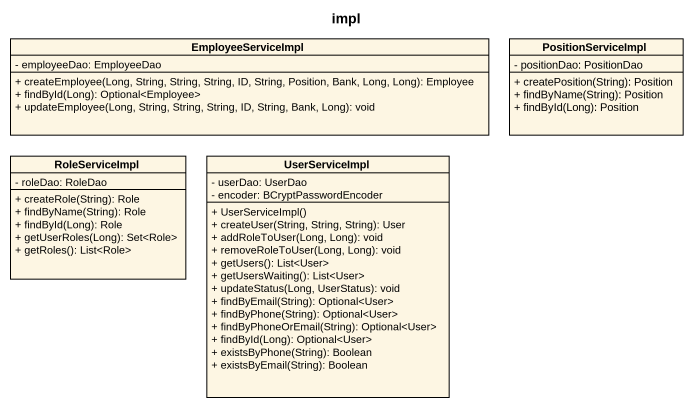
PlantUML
@startuml
title impl
hide circle
hide empty members
skinparam classAttributeIconSize 0
class EmployeeServiceImpl {
  - employeeDao: EmployeeDao
  + createEmployee(Long, String, String, String, ID, String, Position, Bank, Long, Long): Employee
  + findById(Long): Optional<Employee>
  + updateEmployee(Long, String, String, String, ID, String, Bank, Long): void
}
class PositionServiceImpl {
  - positionDao: PositionDao
  + createPosition(String): Position
  + findByName(String): Position
  + findById(Long): Position
}
class RoleServiceImpl {
  - roleDao: RoleDao
  + createRole(String): Role
  + findByName(String): Role
  + findById(Long): Role
  + getUserRoles(Long): Set<Role>
  + getRoles(): List<Role>
}
class UserServiceImpl {
  - userDao: UserDao
  - encoder: BCryptPasswordEncoder
  + UserServiceImpl()
  + createUser(String, String, String): User
  + addRoleToUser(Long, Long): void
  + removeRoleToUser(Long, Long): void
  + getUsers(): List<User>
  + getUsersWaiting(): List<User>
  + updateStatus(Long, UserStatus): void
  + findByEmail(String): Optional<User>
  + findByPhone(String): Optional<User>
  + findByPhoneOrEmail(String): Optional<User>
  + findById(Long): Optional<User>
  + existsByPhone(String): Boolean
  + existsByEmail(String): Boolean
}
@enduml
